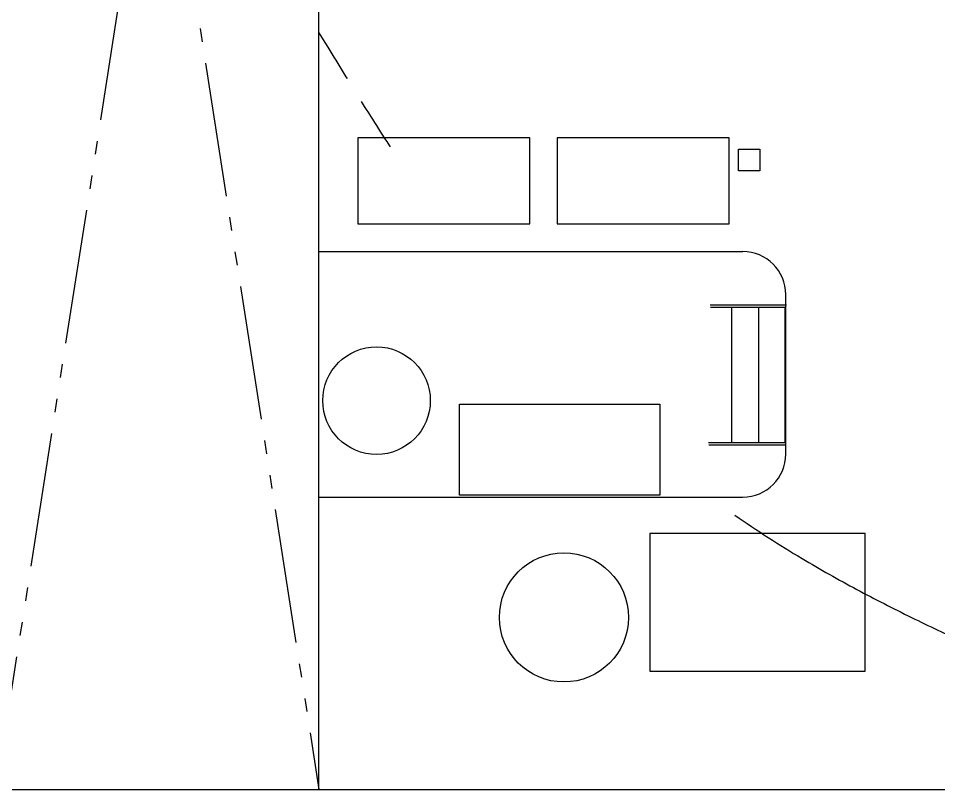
# Model space of a CAD drawing. Extents: x 1551 to 113148, y -1700 to 77018.
# Drawn here: x 12438 to 16715, y 7288 to 10872 of the extents above; entities that cross this region are included whole.
import ezdxf

# ---------------------------------------------------------------- set-up
doc = ezdxf.new("R2010")
doc.units = 0
doc.header["$LTSCALE"] = 500
doc.header["$MEASUREMENT"] = 0
doc.linetypes.add('DASHED', pattern=[0.75, 0.5, -0.25])
doc.linetypes.add('PHANTOM', pattern=[2.1, 1.25, -0.2, 0.125, -0.2, 0.125, -0.2])
doc.layers.get('0').update_dxf_attribs({"linetype": 'CONTINUOUS'})
for name, color, linetype in [('FURNITURE', 8, 'CONTINUOUS'), ('S0CO1', 7, 'CONTINUOUS'), ('S0CO3', 7, 'CONTINUOUS'), ('S0CO5', 7, 'CONTINUOUS'), ('S0DA1', 7, 'DASHED'), ('S0PH1', 7, 'PHANTOM')]:
    doc.layers.add(name, color=color, linetype=linetype)

# ---------------------------------------------------------------- blocks, each defined once
blk = doc.blocks.new('step aft')
for p, q in [((43767.9, -10092.6), (45737.5, -10092.6)), ((45937.5, -11033.5), (45937.5, -10292.6)), ((45940.5, -10341.3), (45586.8, -10341.3)), ((45939.2, -10353.3), (45587.6, -10353.3)), ((45685.5, -10353.3), (45685.5, -10979.3)), ((45810.9, -10353.3), (45810.9, -10979.3)), ((45934, -10353.3), (45934, -10979.3)), ((45578.8, -10979.3), (45937.9, -10979.3)), ((45580.9, -10991.3), (45939.2, -10991.3)), ((43767.9, -11233.5), (45737.5, -11233.5))]:
    blk.add_line(p, q)
for centre, start, end in [((45737.5, -10292.6), 0, 90), ((45737.5, -11033.5), 270, 0)]:
    blk.add_arc(centre, 200, start, end)

msp = doc.modelspace()

# ---------------------------------------------------------------- linework, layer by layer
at = {"layer": 'FURNITURE'}
for points in [[(14015.365, 9917.114), (14815.365, 9917.114), (14815.365, 10317.114), (14015.365, 10317.114)], [(14941.958, 9917.114), (15741.958, 9917.114), (15741.958, 10317.114), (14941.958, 10317.114)], [(15419.138, 8655.987), (14489.138, 8655.987), (14489.138, 9078.395), (15419.138, 9078.395)], [(16373.839, 7838.276), (16373.839, 8478.276), (15373.839, 8478.276), (15373.839, 7838.276)]]:
    msp.add_lwpolyline(points, close=True, dxfattribs=at)
for centre, radius in [((14102.805, 9095.421), 250), ((14973.839, 8088.276), 300)]:
    msp.add_circle(centre, radius, dxfattribs=at)
at = {"layer": 'S0CO1', "flags": 128}
msp.add_lwpolyline([(15768.504, 8563.276, 0.01676021), (16081.373, 8361.884, 0.011782), (16335.105, 8218.34, 0.005104), (16461.678, 8152.272, 0.003045), (16589.31, 8088.276, 0.005216), (16710.989, 8029.759, 0.016582), (16835.105, 7976.602, 0.014989), (16965.137, 7930.383, -0.004546), (17096.105, 7886.888, -0.004963), (17215.406, 7844.733, 0.009734), (17335.105, 7803.718, 0.023245), (17583.295, 7736.587, 0.007161), (17835.105, 7684.66, 0.003831), (18084.657, 7638.895, 0.006535), (18335.105, 7598.308, 0.006518), (18584.778, 7564.51, 0.003916), (18835.105, 7535.929, 0.003955), (19084.875, 7511.388, 0.00205075), (19163.273, 7504.635, 0.01571009), (21147.835, 7442.264), (22085.105, 7442.264)], format="xyb", dxfattribs=at)
at = {"layer": 'S0CO3'}
msp.add_line((13835.105, 7288.276), (13835.105, 16888.276), dxfattribs=at)
msp.add_lwpolyline([(15785.105, 10263.276), (15885.105, 10263.276), (15885.105, 10163.276), (15785.105, 10163.276)], close=True, dxfattribs=at)
at = {"layer": 'S0CO5', "flags": 128}
msp.add_lwpolyline([(7335.105, 7288.276), (22085.105, 7288.276)], dxfattribs=at)
at = {"layer": 'S0DA1', "linetype": 'DASHED', "flags": 128}
msp.add_lwpolyline([(13835.105, 10804.736), (13855.474, 10771.512), (13875.823, 10738.276, 0.001738), (14027.357, 10492.742, 0.00473876), (14178.788, 10254.329)], format="xyb", dxfattribs=at)
at = {"layer": 'S0PH1', "linetype": 'PHANTOM'}
for p, q in [((12335.105, 7288.276), (13835.105, 16888.276)), ((12335.105, 16888.276), (13835.105, 7288.276))]:
    msp.add_line(p, q, dxfattribs=at)

# ---------------------------------------------------------------- block references
at = {"layer": 'S0CO1', "color": 6}
msp.add_blockref('step aft', (-29932.788, 19880.849), dxfattribs=at)

doc.saveas('drawing.dxf')
